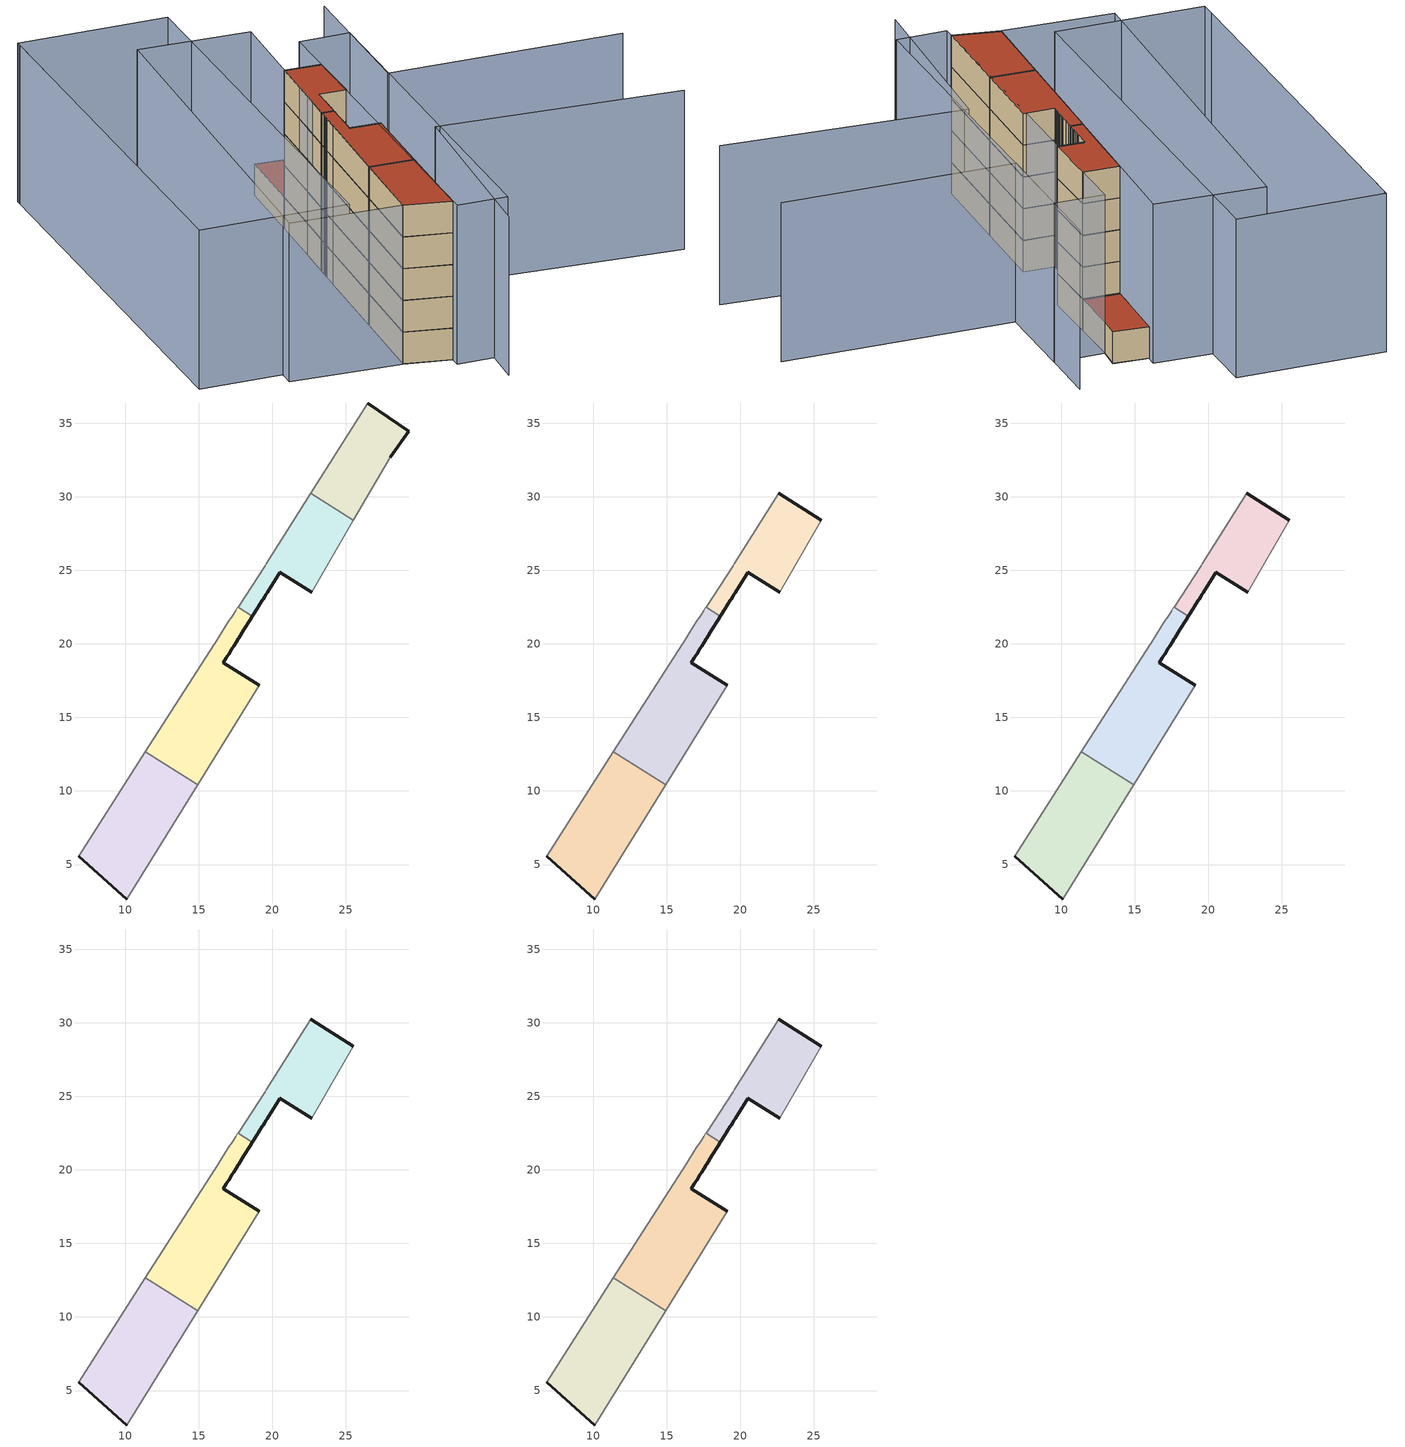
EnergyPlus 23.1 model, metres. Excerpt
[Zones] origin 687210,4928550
1988e5ef4fea53e4_F0_dwelling_0
 floor ground (EU_floor_Construction): 10.13,2.66 14.94,10.43 11.39,12.65 6.87,5.57 z0
 wall outside (EU_wall_Construction): 10.13,2.66 6.87,5.57 z0:3
 wall adiabatic (EU_wall_Construction): 14.94,10.43 10.13,2.66 / 6.87,5.57 11.39,12.65 z0:3
 wall to 1988e5ef4fea53e4_F0_dwelling_1 (EU_wall_Construction): 11.39,12.65 14.94,10.43 z0:3
1988e5ef4fea53e4_F0_dwelling_1
 floor ground (EU_floor_Construction): 14.94,10.43 19.12,17.17 16.67,18.71 16.88,19.04 16.91,19.09 16.93,19.12 17.07,19.34 17.23,19.59 17.3,19.71 17.39,19.85 17.55,20.1 17.7,20.34 17.71,20.36 17.72,20.38 18.08,20.96 18.5,21.63 18.66,21.88 17.68,22.5 17.64,22.44 17.52,22.24 17.35,21.99 17.21,21.77 17.19,21.74 17.1,21.61 17.02,21.49 16.86,21.24 16.09,20.02 16.06,19.97 11.39,12.65 z0
 wall outside (EU_wall_Construction): 18.66,21.88 18.5,21.63 18.08,20.96 17.72,20.38 17.71,20.36 17.7,20.34 17.55,20.1 17.39,19.85 17.3,19.71 17.23,19.59 17.07,19.34 16.93,19.12 16.91,19.09 16.88,19.04 16.67,18.71 19.12,17.17 z0:3
 wall adiabatic (EU_wall_Construction): 11.39,12.65 16.06,19.97 16.09,20.02 16.86,21.24 17.02,21.49 / 17.03,21.49 17.1,21.61 17.19,21.74 17.21,21.77 17.35,21.99 17.52,22.24 17.64,22.44 17.68,22.5 / 19.12,17.17 14.94,10.43 z0:3; 17.03,21.49,3 17.02,21.49,0 17.03,21.49,0
 wall to 1988e5ef4fea53e4_F0_dwelling_2 (EU_wall_Construction): 17.68,22.49 18.66,21.88 z0:3
1988e5ef4fea53e4_F0_dwelling_2
 floor ground (EU_floor_Construction): 22.68,23.5 25.53,28.39 22.64,30.23 19.61,25.45 19.52,25.31 17.68,22.5 18.66,21.88 19.02,22.44 19.06,22.51 19.18,22.7 19.33,22.95 19.39,23.04 19.49,23.2 19.58,23.35 19.65,23.46 19.76,23.63 20.45,24.73 20.53,24.86 z0
 wall outside (EU_wall_Construction): 22.68,23.5 20.53,24.86 20.45,24.73 19.76,23.63 19.65,23.46 19.58,23.35 19.49,23.2 19.39,23.04 19.33,22.95 19.18,22.7 19.06,22.51 19.02,22.44 18.66,21.88 z0:3
 wall adiabatic (EU_wall_Construction): 17.68,22.5 19.52,25.31 19.61,25.45 22.64,30.23 / 25.53,28.39 22.68,23.5 z0:3
 wall to 1988e5ef4fea53e4_F0_dwelling_3 (EU_wall_Construction): 22.63,30.23 25.53,28.39 z0:3
1988e5ef4fea53e4_F0_dwelling_3
 floor ground (EU_floor_Construction): 25.53,28.39 28.02,32.67 29.27,34.46 26.51,36.37 22.64,30.23 z0
 wall outside (EU_wall_Construction): 26.51,36.37 29.27,34.46 28.02,32.67 z0:3
 wall adiabatic (EU_wall_Construction): 28.02,32.67 25.53,28.39 / 22.64,30.23 26.51,36.37 z0:3
 roof outside (EU_roof_Construction): 29.27,34.46 28.02,32.67 25.53,28.39 22.64,30.23 26.51,36.37 z3
1988e5ef4fea53e4_F1_dwelling_0
 floor to 1988e5ef4fea53e4_F0_dwelling_0 (EU_floor_Construction): 10.13,2.66 14.94,10.43 11.39,12.65 6.87,5.57 z3
 wall outside (EU_wall_Construction): 10.13,2.66 6.87,5.57 z3:6
 wall adiabatic (EU_wall_Construction): 14.94,10.43 10.13,2.66 / 6.87,5.57 11.39,12.65 z3:6
 wall to 1988e5ef4fea53e4_F1_dwelling_1 (EU_wall_Construction): 11.39,12.65 14.94,10.43 z3:6
1988e5ef4fea53e4_F1_dwelling_1
 floor to 1988e5ef4fea53e4_F0_dwelling_1 (EU_floor_Construction): 14.94,10.43 19.12,17.17 16.67,18.71 16.88,19.04 16.91,19.09 16.93,19.12 17.07,19.34 17.23,19.59 17.3,19.71 17.39,19.85 17.55,20.1 17.7,20.34 17.71,20.36 17.72,20.38 18.08,20.96 18.5,21.63 18.66,21.88 17.68,22.5 17.64,22.44 17.52,22.24 17.35,21.99 17.21,21.77 17.19,21.74 17.1,21.61 17.02,21.49 16.86,21.24 16.09,20.02 16.06,19.97 11.39,12.65 z3
 wall outside (EU_wall_Construction): 18.66,21.88 18.5,21.63 18.08,20.96 17.72,20.38 17.71,20.36 17.7,20.34 17.55,20.1 17.39,19.85 17.3,19.71 17.23,19.59 17.07,19.34 16.93,19.12 16.91,19.09 16.88,19.04 16.67,18.71 19.12,17.17 z3:6
 wall adiabatic (EU_wall_Construction): 11.39,12.65 16.06,19.97 16.09,20.02 16.86,21.24 17.02,21.49 / 17.03,21.49 17.1,21.61 17.19,21.74 17.21,21.77 17.35,21.99 17.52,22.24 17.64,22.44 17.68,22.5 / 19.12,17.17 14.94,10.43 z3:6; 17.03,21.49,6 17.02,21.49,3 17.03,21.49,3
 wall to 1988e5ef4fea53e4_F1_dwelling_2 (EU_wall_Construction): 17.68,22.49 18.66,21.88 z3:6
1988e5ef4fea53e4_F1_dwelling_2
 floor to 1988e5ef4fea53e4_F0_dwelling_2 (EU_floor_Construction): 22.68,23.5 25.53,28.39 22.63,30.23 19.61,25.45 19.52,25.31 17.68,22.5 18.66,21.88 19.02,22.44 19.06,22.51 19.17,22.7 19.33,22.95 19.39,23.04 19.49,23.2 19.58,23.35 19.65,23.46 19.76,23.63 20.45,24.73 20.53,24.86 z3
 wall outside (EU_wall_Construction): 22.64,30.23 25.53,28.39 / 22.68,23.5 20.53,24.86 20.45,24.73 19.76,23.63 19.65,23.46 19.58,23.35 19.49,23.2 19.39,23.04 19.33,22.95 19.18,22.7 19.06,22.51 19.02,22.44 18.66,21.88 z3:6
 wall adiabatic (EU_wall_Construction): 17.68,22.5 19.52,25.31 19.61,25.45 22.64,30.23 / 25.53,28.39 22.68,23.5 z3:6
1988e5ef4fea53e4_F2_dwelling_0
 floor to 1988e5ef4fea53e4_F1_dwelling_0 (EU_floor_Construction): 10.13,2.66 14.94,10.43 11.39,12.65 6.87,5.57 z6
 wall outside (EU_wall_Construction): 10.13,2.66 6.87,5.57 z6:9
 wall adiabatic (EU_wall_Construction): 14.94,10.43 10.13,2.66 / 6.87,5.57 11.39,12.65 z6:9
 wall to 1988e5ef4fea53e4_F2_dwelling_1 (EU_wall_Construction): 11.39,12.65 14.94,10.43 z6:9
1988e5ef4fea53e4_F2_dwelling_1
 floor to 1988e5ef4fea53e4_F1_dwelling_1 (EU_floor_Construction): 14.94,10.43 19.12,17.17 16.67,18.71 16.88,19.04 16.91,19.09 16.93,19.12 17.07,19.34 17.23,19.59 17.3,19.71 17.39,19.85 17.55,20.1 17.7,20.34 17.71,20.36 17.72,20.38 18.08,20.96 18.5,21.63 18.66,21.88 17.68,22.5 17.64,22.44 17.52,22.24 17.35,21.99 17.21,21.77 17.19,21.74 17.1,21.61 17.02,21.49 16.86,21.24 16.09,20.02 16.06,19.97 11.39,12.65 z6
 wall outside (EU_wall_Construction): 18.66,21.88 18.5,21.63 18.08,20.96 17.72,20.38 17.71,20.36 17.7,20.34 17.55,20.1 17.39,19.85 17.3,19.71 17.23,19.59 17.07,19.34 16.93,19.12 16.91,19.09 16.88,19.04 16.67,18.71 19.12,17.17 z6:9
 wall adiabatic (EU_wall_Construction): 11.39,12.65 16.06,19.97 16.09,20.02 16.86,21.24 17.02,21.49 / 17.03,21.49 17.1,21.61 17.19,21.74 17.21,21.77 17.35,21.99 17.52,22.24 17.64,22.44 17.68,22.5 / 19.12,17.17 14.94,10.43 z6:9; 17.03,21.49,9 17.02,21.49,6 17.03,21.49,6
 wall to 1988e5ef4fea53e4_F2_dwelling_2 (EU_wall_Construction): 17.68,22.49 18.66,21.88 z6:9
1988e5ef4fea53e4_F2_dwelling_2
 floor to 1988e5ef4fea53e4_F1_dwelling_2 (EU_floor_Construction): 22.68,23.5 25.53,28.39 22.63,30.23 19.61,25.45 19.52,25.31 17.68,22.5 18.66,21.88 19.02,22.44 19.06,22.51 19.17,22.7 19.33,22.95 19.39,23.04 19.49,23.2 19.58,23.35 19.65,23.46 19.76,23.63 20.45,24.73 20.53,24.86 z6
 wall outside (EU_wall_Construction): 22.64,30.23 25.53,28.39 / 22.68,23.5 20.53,24.86 20.45,24.73 19.76,23.63 19.65,23.46 19.58,23.35 19.49,23.2 19.39,23.04 19.33,22.95 19.18,22.7 19.06,22.51 19.02,22.44 18.66,21.88 z6:9
 wall adiabatic (EU_wall_Construction): 17.68,22.5 19.52,25.31 19.61,25.45 22.64,30.23 / 25.53,28.39 22.68,23.5 z6:9
1988e5ef4fea53e4_F3_dwelling_0
 floor to 1988e5ef4fea53e4_F2_dwelling_0 (EU_floor_Construction): 10.13,2.66 14.94,10.43 11.39,12.65 6.87,5.57 z9
 wall outside (EU_wall_Construction): 10.13,2.66 6.87,5.57 z9:12
 wall adiabatic (EU_wall_Construction): 14.94,10.43 10.13,2.66 / 6.87,5.57 11.39,12.65 z9:12
 wall to 1988e5ef4fea53e4_F3_dwelling_1 (EU_wall_Construction): 11.39,12.65 14.94,10.43 z9:12
1988e5ef4fea53e4_F3_dwelling_1
 floor to 1988e5ef4fea53e4_F2_dwelling_1 (EU_floor_Construction): 14.94,10.43 19.12,17.17 16.67,18.71 16.88,19.04 16.91,19.09 16.93,19.12 17.07,19.34 17.23,19.59 17.3,19.71 17.39,19.85 17.55,20.1 17.7,20.34 17.71,20.36 17.72,20.38 18.08,20.96 18.5,21.63 18.66,21.88 17.68,22.5 17.64,22.44 17.52,22.24 17.35,21.99 17.21,21.77 17.19,21.74 17.1,21.61 17.02,21.49 16.86,21.24 16.09,20.02 16.06,19.97 11.39,12.65 z9
 wall outside (EU_wall_Construction): 18.66,21.88 18.5,21.63 18.08,20.96 17.72,20.38 17.71,20.36 17.7,20.34 17.55,20.1 17.39,19.85 17.3,19.71 17.23,19.59 17.07,19.34 16.93,19.12 16.91,19.09 16.88,19.04 16.67,18.71 19.12,17.17 z9:12
 wall adiabatic (EU_wall_Construction): 11.39,12.65 16.06,19.97 16.09,20.02 16.86,21.24 17.02,21.49 / 17.03,21.49 17.1,21.61 17.19,21.74 17.21,21.77 17.35,21.99 17.52,22.24 17.64,22.44 17.68,22.5 / 19.12,17.17 14.94,10.43 z9:12; 17.03,21.49,12 17.02,21.49,9 17.03,21.49,9
 wall to 1988e5ef4fea53e4_F3_dwelling_2 (EU_wall_Construction): 17.68,22.49 18.66,21.88 z9:12
1988e5ef4fea53e4_F3_dwelling_2
 floor to 1988e5ef4fea53e4_F2_dwelling_2 (EU_floor_Construction): 22.68,23.5 25.53,28.39 22.63,30.23 19.61,25.45 19.52,25.31 17.68,22.5 18.66,21.88 19.02,22.44 19.06,22.51 19.17,22.7 19.33,22.95 19.39,23.04 19.49,23.2 19.58,23.35 19.65,23.46 19.76,23.63 20.45,24.73 20.53,24.86 z9
 wall outside (EU_wall_Construction): 22.64,30.23 25.53,28.39 / 22.68,23.5 20.53,24.86 20.45,24.73 19.76,23.63 19.65,23.46 19.58,23.35 19.49,23.2 19.39,23.04 19.33,22.95 19.18,22.7 19.06,22.51 19.02,22.44 18.66,21.88 z9:12
 wall adiabatic (EU_wall_Construction): 17.68,22.5 19.52,25.31 19.61,25.45 22.64,30.23 / 25.53,28.39 22.68,23.5 z9:12
1988e5ef4fea53e4_F4_dwelling_0
 floor to 1988e5ef4fea53e4_F3_dwelling_0 (EU_floor_Construction): 10.13,2.66 14.94,10.43 11.39,12.65 6.87,5.57 z12
 wall outside (EU_wall_Construction): 10.13,2.66 6.87,5.57 z12:15
 wall adiabatic (EU_wall_Construction): 14.94,10.43 10.13,2.66 / 6.87,5.57 11.39,12.65 z12:15
 wall to 1988e5ef4fea53e4_F4_dwelling_1 (EU_wall_Construction): 11.39,12.65 14.94,10.43 z12:15
 roof outside (EU_roof_Construction): 14.94,10.43 10.13,2.66 6.87,5.57 11.39,12.65 z15
1988e5ef4fea53e4_F4_dwelling_1
 floor to 1988e5ef4fea53e4_F3_dwelling_1 (EU_floor_Construction): 14.94,10.43 19.12,17.17 16.67,18.71 16.88,19.04 16.91,19.09 16.93,19.12 17.07,19.34 17.23,19.59 17.3,19.71 17.39,19.85 17.55,20.1 17.7,20.34 17.71,20.36 17.72,20.38 18.08,20.96 18.5,21.63 18.66,21.88 17.68,22.5 17.64,22.44 17.52,22.24 17.35,21.99 17.21,21.77 17.19,21.74 17.1,21.61 17.02,21.49 16.86,21.24 16.09,20.02 16.06,19.97 11.39,12.65 z12
 wall outside (EU_wall_Construction): 18.66,21.88 18.5,21.63 18.08,20.96 17.72,20.38 17.71,20.36 17.7,20.34 17.55,20.1 17.39,19.85 17.3,19.71 17.23,19.59 17.07,19.34 16.93,19.12 16.91,19.09 16.88,19.04 16.67,18.71 19.12,17.17 z12:15
 wall adiabatic (EU_wall_Construction): 11.39,12.65 16.06,19.97 16.09,20.02 16.86,21.24 17.02,21.49 / 17.03,21.49 17.1,21.61 17.19,21.74 17.21,21.77 17.35,21.99 17.52,22.24 17.64,22.44 17.68,22.5 / 19.12,17.17 14.94,10.43 z12:15; 17.03,21.49,15 17.02,21.49,12 17.03,21.49,12
 wall to 1988e5ef4fea53e4_F4_dwelling_2 (EU_wall_Construction): 17.68,22.49 18.66,21.88 z12:15
 roof outside (EU_roof_Construction): 18.66,21.88 18.5,21.63 18.08,20.96 17.72,20.38 17.71,20.36 17.7,20.34 17.55,20.1 17.39,19.85 17.3,19.71 17.23,19.59 17.07,19.34 16.93,19.12 16.91,19.09 16.88,19.04 16.67,18.71 19.12,17.17 14.94,10.43 11.39,12.65 16.06,19.97 16.09,20.02 16.86,21.24 17.03,21.49 17.1,21.61 17.19,21.74 17.21,21.77 17.35,21.99 17.52,22.24 17.64,22.44 17.68,22.5 z15
1988e5ef4fea53e4_F4_dwelling_2
 floor to 1988e5ef4fea53e4_F3_dwelling_2 (EU_floor_Construction): 22.68,23.5 25.53,28.39 22.63,30.23 19.61,25.45 19.52,25.31 17.68,22.5 18.66,21.88 19.02,22.44 19.06,22.51 19.17,22.7 19.33,22.95 19.39,23.04 19.49,23.2 19.58,23.35 19.65,23.46 19.76,23.63 20.45,24.73 20.53,24.86 z12
 wall outside (EU_wall_Construction): 22.64,30.23 25.53,28.39 / 22.68,23.5 20.53,24.86 20.45,24.73 19.76,23.63 19.65,23.46 19.58,23.35 19.49,23.2 19.39,23.04 19.33,22.95 19.18,22.7 19.06,22.51 19.02,22.44 18.66,21.88 z12:15
 wall adiabatic (EU_wall_Construction): 17.68,22.5 19.52,25.31 19.61,25.45 22.64,30.23 / 25.53,28.39 22.68,23.5 z12:15
 roof outside (EU_roof_Construction): 25.53,28.39 22.68,23.5 20.53,24.86 20.45,24.73 19.76,23.63 19.65,23.46 19.58,23.35 19.49,23.2 19.39,23.04 19.33,22.95 19.18,22.7 19.06,22.51 19.02,22.44 18.66,21.88 17.68,22.5 19.52,25.31 19.61,25.45 22.64,30.23 z15
shading: 10.5,-3.07 21.24,12.95 / 21.24,12.95 39.99,0.39 / 13.06,51.35 -6.87,17.82 / 46.08,11.56 27.51,22.75 / 27.51,22.75 35.1,35.32 / 9.66,1.86 28.02,32.68 / 28.02,32.68 32.06,30.27 / 32.06,30.27 13.69,-0.54 / 13.69,-0.54 9.66,1.86 / 27.1,37.17 6.87,5.57 / 6.87,5.57 -1.87,11.16 / -1.87,11.16 18.36,42.77 / 18.36,42.77 27.1,37.17 / -7.68,16.45 13.29,51.74 / 13.29,51.74 25.22,44.65 / 25.22,44.65 4.25,9.36 / 4.25,9.36 -7.68,16.45 z0:15
[Building]
EU S2 Campaign: North Axis=0; Terrain=City; Solar Distribution=FullExterior
[Site:Location]
Bologna: Latitude=44.5; Longitude=11.25; Time Zone=1; Elevation=37
[SizingPeriod:WeatherFileDays]
AnnualSizingPeriod: Begin Month=1; Begin Day of Month=1; End Month=12; End Day of Month=31; Day of Week for Start Day=Monday; Use Weather File Daylight Saving Period=No; Use Weather File Rain and Snow Indicators=No
[MATERIAL]
EU_InternalMass_Material: Roughness=MediumRough; Thickness=0.1; Conductivity=1; Density=1800; Specific Heat=900; Thermal Absorptance=0.9; Solar Absorptance=0.7; Visible Absorptance=0.7
[MATERIAL:NOMASS] Roughness=MediumRough; Thermal Absorptance=0.9; Solar Absorptance=0.7; Visible Absorptance=0.7
Name | Thermal Resistance
EU_wall_NoMass | 0.905828
EU_roof_NoMass | 0.37593
EU_floor_NoMass | 0.67114
[CONSTRUCTION]
EU_wall_Construction: EU_wall_NoMass
EU_roof_Construction: EU_roof_NoMass
EU_floor_Construction: EU_floor_NoMass
EU_InternalMass_Construction: EU_InternalMass_Material
[ZONE] Type=1; Multiplier=1; Ceiling Height=autocalculate; Floor Area=autocalculate; Part of Total Floor Area=Yes
Name | Volume
1988e5ef4fea53e4_F0_dwelling_0; 1988e5ef4fea53e4_F1_dwelling_0; 1988e5ef4fea53e4_F2_dwelling_0; 1988e5ef4fea53e4_F3_dwelling_0; 1988e5ef4fea53e4_F4_dwelling_0 | 111.833
1988e5ef4fea53e4_F0_dwelling_1 | 111.828
1988e5ef4fea53e4_F1_dwelling_1; 1988e5ef4fea53e4_F2_dwelling_1; 1988e5ef4fea53e4_F3_dwelling_1; 1988e5ef4fea53e4_F4_dwelling_1 | 111.83
1988e5ef4fea53e4_F0_dwelling_2; 1988e5ef4fea53e4_F1_dwelling_2; 1988e5ef4fea53e4_F2_dwelling_2; 1988e5ef4fea53e4_F3_dwelling_2; 1988e5ef4fea53e4_F4_dwelling_2 | 71.7891
1988e5ef4fea53e4_F0_dwelling_3 | 71.7898
[INTERNALMASS] Construction=EU_InternalMass_Construction
Name | Zone or ZoneList | Surface Area
1988e5ef4fea53e4_F0_dwelling_0_EU_InternalMass | 1988e5ef4fea53e4_F0_dwelling_0 | 37.2777
1988e5ef4fea53e4_F0_dwelling_1_EU_InternalMass | 1988e5ef4fea53e4_F0_dwelling_1 | 37.2743
1988e5ef4fea53e4_F0_dwelling_2_EU_InternalMass | 1988e5ef4fea53e4_F0_dwelling_2 | 23.9296
1988e5ef4fea53e4_F0_dwelling_3_EU_InternalMass | 1988e5ef4fea53e4_F0_dwelling_3 | 23.9295
1988e5ef4fea53e4_F1_dwelling_0_EU_InternalMass | 1988e5ef4fea53e4_F1_dwelling_0 | 39.3323
1988e5ef4fea53e4_F1_dwelling_1_EU_InternalMass | 1988e5ef4fea53e4_F1_dwelling_1 | 39.1804
1988e5ef4fea53e4_F1_dwelling_2_EU_InternalMass | 1988e5ef4fea53e4_F1_dwelling_2 | 43.9142
1988e5ef4fea53e4_F2_dwelling_0_EU_InternalMass | 1988e5ef4fea53e4_F2_dwelling_0 | 39.3323
1988e5ef4fea53e4_F2_dwelling_1_EU_InternalMass | 1988e5ef4fea53e4_F2_dwelling_1 | 39.1804
1988e5ef4fea53e4_F2_dwelling_2_EU_InternalMass | 1988e5ef4fea53e4_F2_dwelling_2 | 43.9142
1988e5ef4fea53e4_F3_dwelling_0_EU_InternalMass | 1988e5ef4fea53e4_F3_dwelling_0 | 39.3323
1988e5ef4fea53e4_F3_dwelling_1_EU_InternalMass | 1988e5ef4fea53e4_F3_dwelling_1 | 39.1804
1988e5ef4fea53e4_F3_dwelling_2_EU_InternalMass | 1988e5ef4fea53e4_F3_dwelling_2 | 43.9142
1988e5ef4fea53e4_F4_dwelling_0_EU_InternalMass | 1988e5ef4fea53e4_F4_dwelling_0 | 39.3323
1988e5ef4fea53e4_F4_dwelling_1_EU_InternalMass | 1988e5ef4fea53e4_F4_dwelling_1 | 39.1804
1988e5ef4fea53e4_F4_dwelling_2_EU_InternalMass | 1988e5ef4fea53e4_F4_dwelling_2 | 43.9142
[OTHEREQUIPMENT] Fuel Type=Electricity; Design Level Calculation Method=Watts/Area; Power per Zone Floor Area=1; Fraction Latent=0; Fraction Radiant=0; Fraction Lost=0; Carbon Dioxide Generation Rate=0; EndUse Subcategory=EU_Step8_InternalGains
Name | Zone or ZoneList or Space or SpaceList | Schedule
EU_Step8_InternalGain_1988e5ef4fea53e4_F0_dwelling_0_f000 | 1988e5ef4fea53e4_F0_dwelling_0 | EU_Step8_GainSchedule_1988e5ef4fea53e4_F0_dwelling_0_f000
EU_Step8_InternalGain_1988e5ef4fea53e4_F0_dwelling_1_f000 | 1988e5ef4fea53e4_F0_dwelling_1 | EU_Step8_GainSchedule_1988e5ef4fea53e4_F0_dwelling_1_f000
EU_Step8_InternalGain_1988e5ef4fea53e4_F0_dwelling_2_f000 | 1988e5ef4fea53e4_F0_dwelling_2 | EU_Step8_GainSchedule_1988e5ef4fea53e4_F0_dwelling_2_f000
EU_Step8_InternalGain_1988e5ef4fea53e4_F0_dwelling_3_f000 | 1988e5ef4fea53e4_F0_dwelling_3 | EU_Step8_GainSchedule_1988e5ef4fea53e4_F0_dwelling_3_f000
EU_Step8_InternalGain_1988e5ef4fea53e4_F1_dwelling_0_f000 | 1988e5ef4fea53e4_F1_dwelling_0 | EU_Step8_GainSchedule_1988e5ef4fea53e4_F1_dwelling_0_f000
EU_Step8_InternalGain_1988e5ef4fea53e4_F1_dwelling_1_f000 | 1988e5ef4fea53e4_F1_dwelling_1 | EU_Step8_GainSchedule_1988e5ef4fea53e4_F1_dwelling_1_f000
EU_Step8_InternalGain_1988e5ef4fea53e4_F1_dwelling_2_f000 | 1988e5ef4fea53e4_F1_dwelling_2 | EU_Step8_GainSchedule_1988e5ef4fea53e4_F1_dwelling_2_f000
EU_Step8_InternalGain_1988e5ef4fea53e4_F2_dwelling_0_f000 | 1988e5ef4fea53e4_F2_dwelling_0 | EU_Step8_GainSchedule_1988e5ef4fea53e4_F2_dwelling_0_f000
EU_Step8_InternalGain_1988e5ef4fea53e4_F2_dwelling_1_f000 | 1988e5ef4fea53e4_F2_dwelling_1 | EU_Step8_GainSchedule_1988e5ef4fea53e4_F2_dwelling_1_f000
EU_Step8_InternalGain_1988e5ef4fea53e4_F2_dwelling_2_f000 | 1988e5ef4fea53e4_F2_dwelling_2 | EU_Step8_GainSchedule_1988e5ef4fea53e4_F2_dwelling_2_f000
EU_Step8_InternalGain_1988e5ef4fea53e4_F3_dwelling_0_f000 | 1988e5ef4fea53e4_F3_dwelling_0 | EU_Step8_GainSchedule_1988e5ef4fea53e4_F3_dwelling_0_f000
EU_Step8_InternalGain_1988e5ef4fea53e4_F3_dwelling_1_f000 | 1988e5ef4fea53e4_F3_dwelling_1 | EU_Step8_GainSchedule_1988e5ef4fea53e4_F3_dwelling_1_f000
EU_Step8_InternalGain_1988e5ef4fea53e4_F3_dwelling_2_f000 | 1988e5ef4fea53e4_F3_dwelling_2 | EU_Step8_GainSchedule_1988e5ef4fea53e4_F3_dwelling_2_f000
EU_Step8_InternalGain_1988e5ef4fea53e4_F4_dwelling_0_f000 | 1988e5ef4fea53e4_F4_dwelling_0 | EU_Step8_GainSchedule_1988e5ef4fea53e4_F4_dwelling_0_f000
EU_Step8_InternalGain_1988e5ef4fea53e4_F4_dwelling_1_f000 | 1988e5ef4fea53e4_F4_dwelling_1 | EU_Step8_GainSchedule_1988e5ef4fea53e4_F4_dwelling_1_f000
EU_Step8_InternalGain_1988e5ef4fea53e4_F4_dwelling_2_f000 | 1988e5ef4fea53e4_F4_dwelling_2 | EU_Step8_GainSchedule_1988e5ef4fea53e4_F4_dwelling_2_f000
[ZONEVENTILATION:DESIGNFLOWRATE] Schedule=EU_AlwaysOn; Design Flow Rate Calculation Method=AirChanges/Hour; Air Changes per Hour=0.73129; Ventilation Type=Natural; Fan Pressure Rise=0; Fan Total Efficiency=1; Constant Term Coefficient=1; Temperature Term Coefficient=0; Velocity Term Coefficient=0; Velocity Squared Term Coefficient=0; Minimum Indoor Temperature=-100; Maximum Indoor Temperature=100; Delta Temperature=-100; Minimum Outdoor Temperature=-100; Maximum Outdoor Temperature=100; Maximum Wind Speed=40
Name | Zone or ZoneList or Space or SpaceList
EU_ConstantAir_1988e5ef4fea53e4_F0_dwelling_0 | 1988e5ef4fea53e4_F0_dwelling_0
EU_ConstantAir_1988e5ef4fea53e4_F0_dwelling_1 | 1988e5ef4fea53e4_F0_dwelling_1
EU_ConstantAir_1988e5ef4fea53e4_F0_dwelling_2 | 1988e5ef4fea53e4_F0_dwelling_2
EU_ConstantAir_1988e5ef4fea53e4_F0_dwelling_3 | 1988e5ef4fea53e4_F0_dwelling_3
EU_ConstantAir_1988e5ef4fea53e4_F1_dwelling_0 | 1988e5ef4fea53e4_F1_dwelling_0
EU_ConstantAir_1988e5ef4fea53e4_F1_dwelling_1 | 1988e5ef4fea53e4_F1_dwelling_1
EU_ConstantAir_1988e5ef4fea53e4_F1_dwelling_2 | 1988e5ef4fea53e4_F1_dwelling_2
EU_ConstantAir_1988e5ef4fea53e4_F2_dwelling_0 | 1988e5ef4fea53e4_F2_dwelling_0
EU_ConstantAir_1988e5ef4fea53e4_F2_dwelling_1 | 1988e5ef4fea53e4_F2_dwelling_1
EU_ConstantAir_1988e5ef4fea53e4_F2_dwelling_2 | 1988e5ef4fea53e4_F2_dwelling_2
EU_ConstantAir_1988e5ef4fea53e4_F3_dwelling_0 | 1988e5ef4fea53e4_F3_dwelling_0
EU_ConstantAir_1988e5ef4fea53e4_F3_dwelling_1 | 1988e5ef4fea53e4_F3_dwelling_1
EU_ConstantAir_1988e5ef4fea53e4_F3_dwelling_2 | 1988e5ef4fea53e4_F3_dwelling_2
EU_ConstantAir_1988e5ef4fea53e4_F4_dwelling_0 | 1988e5ef4fea53e4_F4_dwelling_0
EU_ConstantAir_1988e5ef4fea53e4_F4_dwelling_1 | 1988e5ef4fea53e4_F4_dwelling_1
EU_ConstantAir_1988e5ef4fea53e4_F4_dwelling_2 | 1988e5ef4fea53e4_F4_dwelling_2
[HVACTEMPLATE:THERMOSTAT] Constant Heating Setpoint=20; Constant Cooling Setpoint=50
EU_HeatOnly_1988e5ef4fea53e4_F0_dwelling_0; EU_HeatOnly_1988e5ef4fea53e4_F0_dwelling_1; EU_HeatOnly_1988e5ef4fea53e4_F0_dwelling_2; EU_HeatOnly_1988e5ef4fea53e4_F0_dwelling_3; EU_HeatOnly_1988e5ef4fea53e4_F1_dwelling_0; EU_HeatOnly_1988e5ef4fea53e4_F1_dwelling_1; EU_HeatOnly_1988e5ef4fea53e4_F1_dwelling_2; EU_HeatOnly_1988e5ef4fea53e4_F2_dwelling_0; EU_HeatOnly_1988e5ef4fea53e4_F2_dwelling_1; EU_HeatOnly_1988e5ef4fea53e4_F2_dwelling_2; EU_HeatOnly_1988e5ef4fea53e4_F3_dwelling_0; EU_HeatOnly_1988e5ef4fea53e4_F3_dwelling_1; EU_HeatOnly_1988e5ef4fea53e4_F3_dwelling_2; EU_HeatOnly_1988e5ef4fea53e4_F4_dwelling_0; EU_HeatOnly_1988e5ef4fea53e4_F4_dwelling_1; EU_HeatOnly_1988e5ef4fea53e4_F4_dwelling_2
[HVACTEMPLATE:ZONE:IDEALLOADSAIRSYSTEM] System Availability Schedule=EU_AlwaysOn; Maximum Heating Supply Air Temperature=50; Minimum Cooling Supply Air Temperature=13; Maximum Heating Supply Air Humidity Ratio=0.0156; Minimum Cooling Supply Air Humidity Ratio=0.0077; Heating Limit=NoLimit; Cooling Limit=NoLimit; Heating Availability Schedule=EU_AlwaysOn; Cooling Availability Schedule=EU_CoolingOff; Dehumidification Control Type=ConstantSensibleHeatRatio; Cooling Sensible Heat Ratio=0.7; Dehumidification Setpoint=60; Humidification Control Type=None; Humidification Setpoint=30; Outdoor Air Method=None; Outdoor Air Flow Rate per Person=0.00944; Outdoor Air Flow Rate per Zone Floor Area=0; Outdoor Air Flow Rate per Zone=0; Demand Controlled Ventilation Type=None; Outdoor Air Economizer Type=NoEconomizer; Heat Recovery Type=None; Sensible Heat Recovery Effectiveness=0.7; Latent Heat Recovery Effectiveness=0.65
Name | Template Thermostat
1988e5ef4fea53e4_F0_dwelling_0 | EU_HeatOnly_1988e5ef4fea53e4_F0_dwelling_0
1988e5ef4fea53e4_F0_dwelling_1 | EU_HeatOnly_1988e5ef4fea53e4_F0_dwelling_1
1988e5ef4fea53e4_F0_dwelling_2 | EU_HeatOnly_1988e5ef4fea53e4_F0_dwelling_2
1988e5ef4fea53e4_F0_dwelling_3 | EU_HeatOnly_1988e5ef4fea53e4_F0_dwelling_3
1988e5ef4fea53e4_F1_dwelling_0 | EU_HeatOnly_1988e5ef4fea53e4_F1_dwelling_0
1988e5ef4fea53e4_F1_dwelling_1 | EU_HeatOnly_1988e5ef4fea53e4_F1_dwelling_1
1988e5ef4fea53e4_F1_dwelling_2 | EU_HeatOnly_1988e5ef4fea53e4_F1_dwelling_2
1988e5ef4fea53e4_F2_dwelling_0 | EU_HeatOnly_1988e5ef4fea53e4_F2_dwelling_0
1988e5ef4fea53e4_F2_dwelling_1 | EU_HeatOnly_1988e5ef4fea53e4_F2_dwelling_1
1988e5ef4fea53e4_F2_dwelling_2 | EU_HeatOnly_1988e5ef4fea53e4_F2_dwelling_2
1988e5ef4fea53e4_F3_dwelling_0 | EU_HeatOnly_1988e5ef4fea53e4_F3_dwelling_0
1988e5ef4fea53e4_F3_dwelling_1 | EU_HeatOnly_1988e5ef4fea53e4_F3_dwelling_1
1988e5ef4fea53e4_F3_dwelling_2 | EU_HeatOnly_1988e5ef4fea53e4_F3_dwelling_2
1988e5ef4fea53e4_F4_dwelling_0 | EU_HeatOnly_1988e5ef4fea53e4_F4_dwelling_0
1988e5ef4fea53e4_F4_dwelling_1 | EU_HeatOnly_1988e5ef4fea53e4_F4_dwelling_1
1988e5ef4fea53e4_F4_dwelling_2 | EU_HeatOnly_1988e5ef4fea53e4_F4_dwelling_2
[SIZING:ZONE] Zone Cooling Design Supply Air Temperature Input Method=SupplyAirTemperature; Zone Cooling Design Supply Air Temperature=13; Zone Heating Design Supply Air Temperature Input Method=SupplyAirTemperature; Zone Heating Design Supply Air Temperature=50; Zone Cooling Design Supply Air Humidity Ratio=0.008; Zone Heating Design Supply Air Humidity Ratio=0.008; Cooling Design Air Flow Method=DesignDay; Cooling Design Air Flow Rate=0; Cooling Minimum Air Flow per Zone Floor Area=0.000762; Cooling Minimum Air Flow=0; Cooling Minimum Air Flow Fraction=0.2; Heating Design Air Flow Method=DesignDay; Heating Design Air Flow Rate=0; Heating Maximum Air Flow per Zone Floor Area=0.002032; Heating Maximum Air Flow=0.141576; Heating Maximum Air Flow Fraction=0.3; Account for Dedicated Outdoor Air System=No; Dedicated Outdoor Air System Control Strategy=NeutralSupplyAir; Dedicated Outdoor Air Low Setpoint Temperature for Design=autosize; Dedicated Outdoor Air High Setpoint Temperature for Design=autosize; Zone Load Sizing Method=Sensible Load Only No Latent Load; Zone Latent Cooling Design Supply Air Humidity Ratio Input Method=HumidityRatioDifference; Zone Cooling Design Supply Air Humidity Ratio Difference=0.005; Zone Latent Heating Design Supply Air Humidity Ratio Input Method=HumidityRatioDifference; Zone Humidification Design Supply Air Humidity Ratio Difference=0.005
1988e5ef4fea53e4_F0_dwelling_0; 1988e5ef4fea53e4_F0_dwelling_1; 1988e5ef4fea53e4_F0_dwelling_2; 1988e5ef4fea53e4_F0_dwelling_3; 1988e5ef4fea53e4_F1_dwelling_0; 1988e5ef4fea53e4_F1_dwelling_1; 1988e5ef4fea53e4_F1_dwelling_2; 1988e5ef4fea53e4_F2_dwelling_0; 1988e5ef4fea53e4_F2_dwelling_1; 1988e5ef4fea53e4_F2_dwelling_2; 1988e5ef4fea53e4_F3_dwelling_0; 1988e5ef4fea53e4_F3_dwelling_1; 1988e5ef4fea53e4_F3_dwelling_2; 1988e5ef4fea53e4_F4_dwelling_0; 1988e5ef4fea53e4_F4_dwelling_1; 1988e5ef4fea53e4_F4_dwelling_2
[SCHEDULE:CONSTANT]
Name | Hourly Value
EU_AlwaysOn | 1
EU_CoolingOff | 0
[SCHEDULE:FILE] Column Number=1; Rows to Skip at Top=0; Number of Hours of Data=8760; Column Separator=Comma; Interpolate to Timestep=No; Minutes per Item=60; Adjust Schedule for Daylight Savings=Yes
Name | File
EU_Step8_GainSchedule_1988e5ef4fea53e4_F0_dwelling_0_f000 | ../../schedules/1988e5ef4fea53e4/1988e5ef4fea53e4_F0_dwelling_0_f000_gain.csv
EU_Step8_GainSchedule_1988e5ef4fea53e4_F0_dwelling_1_f000 | ../../schedules/1988e5ef4fea53e4/1988e5ef4fea53e4_F0_dwelling_1_f000_gain.csv
EU_Step8_GainSchedule_1988e5ef4fea53e4_F0_dwelling_2_f000 | ../../schedules/1988e5ef4fea53e4/1988e5ef4fea53e4_F0_dwelling_2_f000_gain.csv
EU_Step8_GainSchedule_1988e5ef4fea53e4_F0_dwelling_3_f000 | ../../schedules/1988e5ef4fea53e4/1988e5ef4fea53e4_F0_dwelling_3_f000_gain.csv
EU_Step8_GainSchedule_1988e5ef4fea53e4_F1_dwelling_0_f000 | ../../schedules/1988e5ef4fea53e4/1988e5ef4fea53e4_F1_dwelling_0_f000_gain.csv
EU_Step8_GainSchedule_1988e5ef4fea53e4_F1_dwelling_1_f000 | ../../schedules/1988e5ef4fea53e4/1988e5ef4fea53e4_F1_dwelling_1_f000_gain.csv
EU_Step8_GainSchedule_1988e5ef4fea53e4_F1_dwelling_2_f000 | ../../schedules/1988e5ef4fea53e4/1988e5ef4fea53e4_F1_dwelling_2_f000_gain.csv
EU_Step8_GainSchedule_1988e5ef4fea53e4_F2_dwelling_0_f000 | ../../schedules/1988e5ef4fea53e4/1988e5ef4fea53e4_F2_dwelling_0_f000_gain.csv
EU_Step8_GainSchedule_1988e5ef4fea53e4_F2_dwelling_1_f000 | ../../schedules/1988e5ef4fea53e4/1988e5ef4fea53e4_F2_dwelling_1_f000_gain.csv
EU_Step8_GainSchedule_1988e5ef4fea53e4_F2_dwelling_2_f000 | ../../schedules/1988e5ef4fea53e4/1988e5ef4fea53e4_F2_dwelling_2_f000_gain.csv
EU_Step8_GainSchedule_1988e5ef4fea53e4_F3_dwelling_0_f000 | ../../schedules/1988e5ef4fea53e4/1988e5ef4fea53e4_F3_dwelling_0_f000_gain.csv
EU_Step8_GainSchedule_1988e5ef4fea53e4_F3_dwelling_1_f000 | ../../schedules/1988e5ef4fea53e4/1988e5ef4fea53e4_F3_dwelling_1_f000_gain.csv
EU_Step8_GainSchedule_1988e5ef4fea53e4_F3_dwelling_2_f000 | ../../schedules/1988e5ef4fea53e4/1988e5ef4fea53e4_F3_dwelling_2_f000_gain.csv
EU_Step8_GainSchedule_1988e5ef4fea53e4_F4_dwelling_0_f000 | ../../schedules/1988e5ef4fea53e4/1988e5ef4fea53e4_F4_dwelling_0_f000_gain.csv
EU_Step8_GainSchedule_1988e5ef4fea53e4_F4_dwelling_1_f000 | ../../schedules/1988e5ef4fea53e4/1988e5ef4fea53e4_F4_dwelling_1_f000_gain.csv
EU_Step8_GainSchedule_1988e5ef4fea53e4_F4_dwelling_2_f000 | ../../schedules/1988e5ef4fea53e4/1988e5ef4fea53e4_F4_dwelling_2_f000_gain.csv
